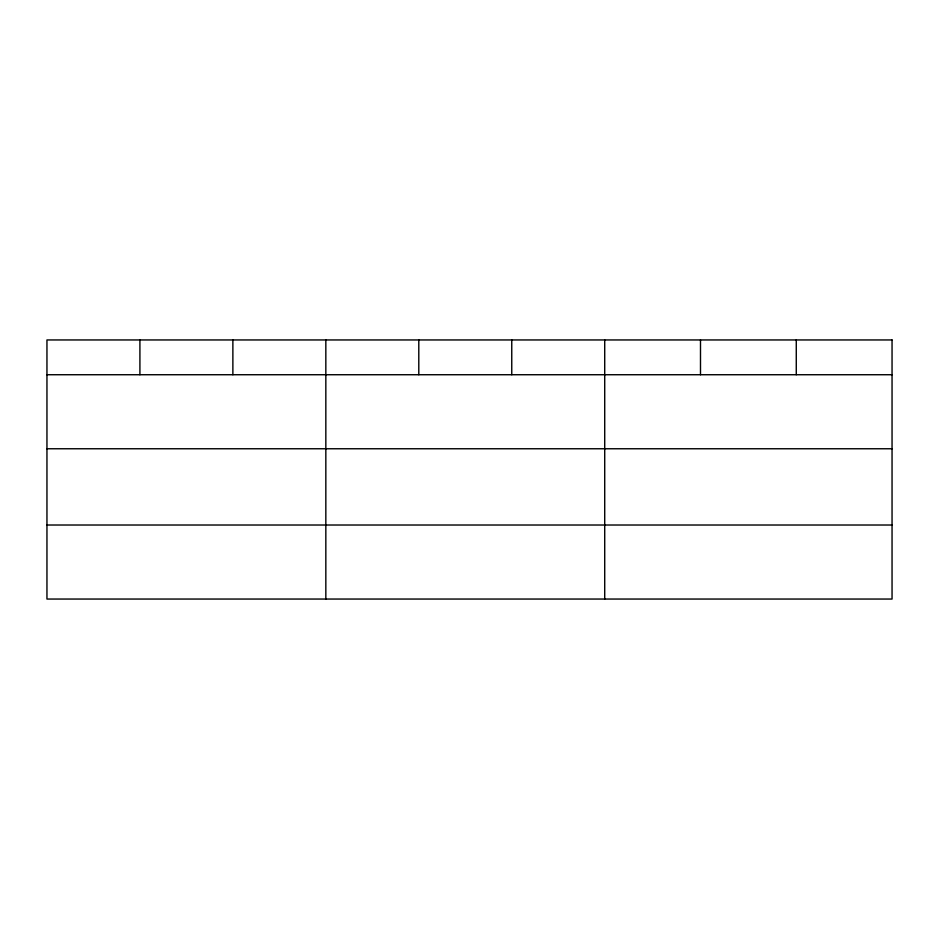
<?xml version="1.0" encoding="UTF-8"?>
<svg xmlns="http://www.w3.org/2000/svg" width="939" height="939" viewBox="0 0 939 939"><rect width="100%" height="100%" fill="white"/><g stroke="black" fill="none" stroke-linecap="round" stroke-linejoin="round"><path stroke-width="1.41" d="M46.95 374.731L892.05 374.731M46.95 448.76L892.05 448.76M46.95 525.018L892.05 525.018M796.272 339.953L796.272 374.731M700.494 339.953L700.494 374.731M604.716 339.953L604.716 599.047M511.755 339.953L511.755 374.731M418.794 339.953L418.794 374.731M325.833 339.953L325.833 599.047M232.872 339.953L232.872 374.731M139.911 339.953L139.911 374.731M892.05 339.953L46.95 339.953L46.95 599.047L892.05 599.047L892.05 339.953"/></g></svg>
